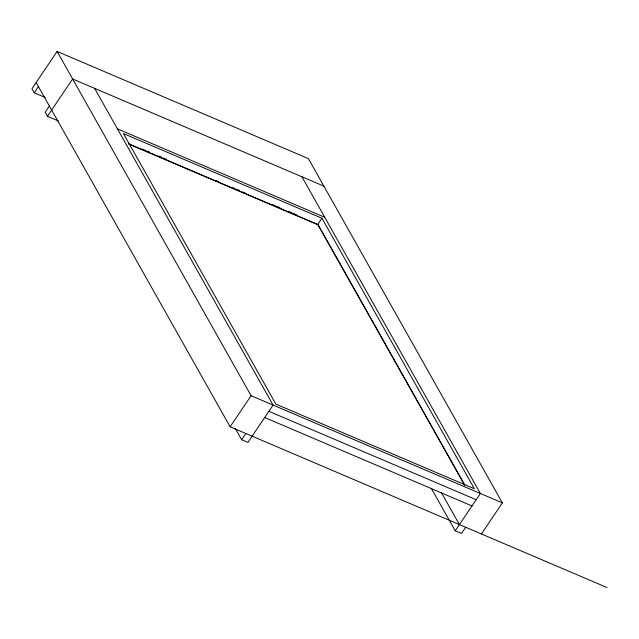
<?xml version="1.0" encoding="UTF-8"?>
<svg xmlns="http://www.w3.org/2000/svg" width="639" height="639" viewBox="0 0 639 639"><rect width="100%" height="100%" fill="white"/><g stroke="black" fill="none" stroke-linecap="round" stroke-linejoin="round"><path stroke-width="0.96" d="M481.407 533.972L502.374 502.877L308.389 158.616L57.111 51.44L31.95 88.757L34.234 92.807L45.241 97.495M34.234 92.807L38.428 86.585M49.379 106.026L45.185 112.248L47.47 116.298L58.476 120.987M47.47 116.298L72.63 78.98L323.909 186.157M464.825 485.472L317.751 224.457L321.944 218.242L123.431 133.575L275.88 404.12L474.394 488.787L321.944 218.242M607.05 587.56L230.128 426.796L251.087 395.701L57.111 51.44M94.612 88.358L273.077 405.078L247.916 442.396L241.638 439.712L245.831 433.498M465.703 527.271L461.51 533.493L455.232 530.809L480.384 493.5L301.92 176.779M117.432 128.862L324.748 217.284M142.305 149.015L145.061 150.189M146.898 150.972L149.654 152.146M158.831 156.06L161.587 157.234M163.424 158.025L166.172 159.199M215.742 180.334L218.498 181.508M232.269 187.387L235.016 188.561M236.853 189.344L239.609 190.518M243.283 192.083L245.12 192.866M272.653 204.608L275.409 205.782M277.246 206.565L280.002 207.739M289.179 211.653L291.935 212.835M293.764 213.618L296.52 214.792M128.383 143.695L317.751 224.457M129.038 144.158L318.134 224.808L464.146 483.931M251.087 395.701L502.374 502.877M268.883 411.3L476.191 499.722M264.69 417.515L471.997 505.936M441.333 492.485L459.417 524.595M431.269 488.292L455.232 530.809M235.28 428.434L241.638 439.712M36.143 82.535L230.128 426.796"/></g></svg>
